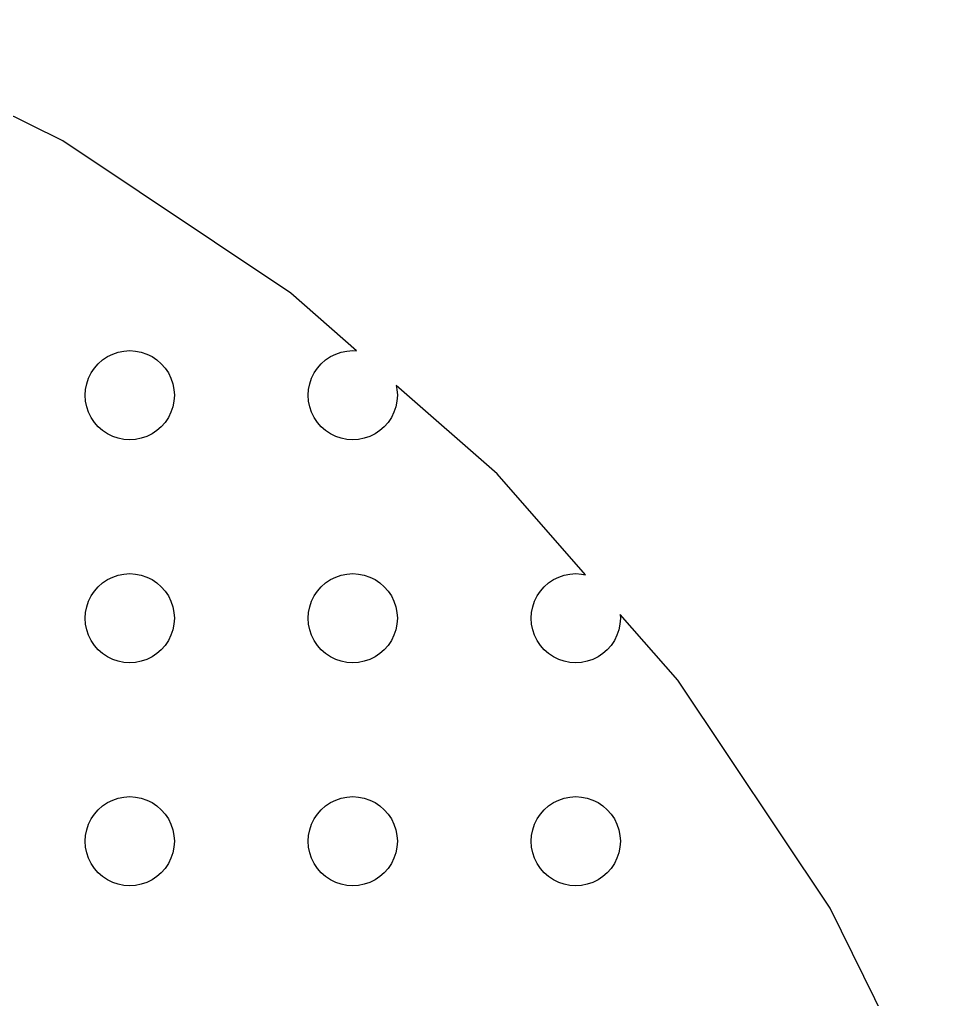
# Model space of a CAD drawing. Header units: metres. Extents: x -141 to 141, y -141 to 141.
# Drawn here: x 67.6 to 130.3, y 64.4 to 130.3 of the extents above; entities that cross this region are included whole.
import ezdxf

# ---------------------------------------------------------------- set-up
doc = ezdxf.new("R2010")
doc.units = ezdxf.units.M

msp = doc.modelspace()

# ---------------------------------------------------------------- linework, layer by layer
for p, q in [((70.5, 122.11), (53.9584, 130.267)), ((85.8354, 111.863), (70.5, 122.11)), ((90.2594, 107.983), (85.8354, 111.863)), ((73.1737, 107.38), (73.5, 107.598)), ((73.5, 107.598), (73.8519, 107.772)), ((73.8519, 107.772), (74.2235, 107.898)), ((74.2235, 107.898), (74.6084, 107.974)), ((74.6084, 107.974), (75, 108)), ((75, 108), (75.3916, 107.974)), ((75.3916, 107.974), (75.7765, 107.898)), ((75.7765, 107.898), (76.148, 107.772)), ((76.148, 107.772), (76.5, 107.598)), ((76.5, 107.598), (76.8263, 107.38)), ((88.1737, 107.38), (88.5, 107.598)), ((88.5, 107.598), (88.8519, 107.772)), ((88.8519, 107.772), (89.2235, 107.898)), ((89.2235, 107.898), (89.6084, 107.974)), ((89.6084, 107.974), (90, 108)), ((90, 108), (90.2594, 107.983)), ((72.4019, 106.5), (72.6199, 106.826)), ((72.6199, 106.826), (72.8787, 107.121)), ((72.8787, 107.121), (73.1737, 107.38)), ((76.8263, 107.38), (77.1213, 107.121)), ((77.1213, 107.121), (77.3801, 106.826)), ((77.3801, 106.826), (77.5981, 106.5)), ((87.4019, 106.5), (87.6199, 106.826)), ((87.6199, 106.826), (87.8787, 107.121)), ((87.8787, 107.121), (88.1737, 107.38)), ((72.1022, 105.776), (72.2284, 106.148)), ((72.2284, 106.148), (72.4019, 106.5)), ((77.5981, 106.5), (77.7716, 106.148)), ((77.7716, 106.148), (77.8978, 105.776)), ((87.1022, 105.776), (87.2284, 106.148)), ((87.2284, 106.148), (87.4019, 106.5)), ((72.0257, 105.392), (72.1022, 105.776)), ((77.8978, 105.776), (77.9743, 105.392)), ((87.0257, 105.392), (87.1022, 105.776)), ((99.7021, 99.7021), (92.9236, 105.647)), ((92.9236, 105.647), (92.9743, 105.392)), ((72, 105), (72.0257, 105.392)), ((72.0257, 104.608), (72, 105)), ((77.9743, 105.392), (78, 105)), ((78, 105), (77.9743, 104.608)), ((87, 105), (87.0257, 105.392)), ((87.0257, 104.608), (87, 105)), ((92.9743, 105.392), (93, 105)), ((93, 105), (92.9743, 104.608)), ((72.1022, 104.224), (72.0257, 104.608)), ((72.2284, 103.852), (72.1022, 104.224)), ((77.8978, 104.224), (77.7716, 103.852)), ((77.9743, 104.608), (77.8978, 104.224)), ((87.1022, 104.224), (87.0257, 104.608)), ((87.2284, 103.852), (87.1022, 104.224)), ((92.8978, 104.224), (92.7716, 103.852)), ((92.9743, 104.608), (92.8978, 104.224)), ((72.4019, 103.5), (72.2284, 103.852)), ((72.6199, 103.174), (72.4019, 103.5)), ((77.5981, 103.5), (77.3801, 103.174)), ((77.7716, 103.852), (77.5981, 103.5)), ((87.4019, 103.5), (87.2284, 103.852)), ((87.6199, 103.174), (87.4019, 103.5)), ((92.5981, 103.5), (92.3801, 103.174)), ((92.7716, 103.852), (92.5981, 103.5)), ((72.8787, 102.879), (72.6199, 103.174)), ((73.1737, 102.62), (72.8787, 102.879)), ((77.1213, 102.879), (76.8263, 102.62)), ((77.3801, 103.174), (77.1213, 102.879)), ((87.8787, 102.879), (87.6199, 103.174)), ((88.1737, 102.62), (87.8787, 102.879)), ((92.1213, 102.879), (91.8263, 102.62)), ((92.3801, 103.174), (92.1213, 102.879)), ((73.5, 102.402), (73.1737, 102.62)), ((73.8519, 102.228), (73.5, 102.402)), ((74.2235, 102.102), (73.8519, 102.228)), ((76.148, 102.228), (75.7765, 102.102)), ((76.5, 102.402), (76.148, 102.228)), ((76.8263, 102.62), (76.5, 102.402)), ((88.5, 102.402), (88.1737, 102.62)), ((88.8519, 102.228), (88.5, 102.402)), ((89.2235, 102.102), (88.8519, 102.228)), ((91.148, 102.228), (90.7765, 102.102)), ((91.5, 102.402), (91.148, 102.228)), ((91.8263, 102.62), (91.5, 102.402)), ((74.6084, 102.026), (74.2235, 102.102)), ((75, 102), (74.6084, 102.026)), ((75.3916, 102.026), (75, 102)), ((75.7765, 102.102), (75.3916, 102.026)), ((89.6084, 102.026), (89.2235, 102.102)), ((90, 102), (89.6084, 102.026)), ((90.3916, 102.026), (90, 102)), ((90.7765, 102.102), (90.3916, 102.026)), ((105.647, 92.9236), (99.7021, 99.7021)), ((74.2235, 92.8978), (74.6084, 92.9743)), ((74.6084, 92.9743), (75, 93)), ((75, 93), (75.3916, 92.9743)), ((75.3916, 92.9743), (75.7765, 92.8978)), ((89.2235, 92.8978), (89.6084, 92.9743)), ((89.6084, 92.9743), (90, 93)), ((90, 93), (90.3916, 92.9743)), ((90.3916, 92.9743), (90.7765, 92.8978)), ((104.224, 92.8978), (104.608, 92.9743)), ((104.608, 92.9743), (105, 93)), ((105, 93), (105.392, 92.9743)), ((105.392, 92.9743), (105.647, 92.9236)), ((72.8787, 92.1213), (73.1737, 92.3801)), ((73.1737, 92.3801), (73.5, 92.5981)), ((73.5, 92.5981), (73.8519, 92.7716)), ((73.8519, 92.7716), (74.2235, 92.8978)), ((75.7765, 92.8978), (76.148, 92.7716)), ((76.148, 92.7716), (76.5, 92.5981)), ((76.5, 92.5981), (76.8263, 92.3801)), ((76.8263, 92.3801), (77.1213, 92.1213)), ((87.8787, 92.1213), (88.1737, 92.3801)), ((88.1737, 92.3801), (88.5, 92.5981)), ((88.5, 92.5981), (88.8519, 92.7716)), ((88.8519, 92.7716), (89.2235, 92.8978)), ((90.7765, 92.8978), (91.148, 92.7716)), ((91.148, 92.7716), (91.5, 92.5981)), ((91.5, 92.5981), (91.8263, 92.3801)), ((91.8263, 92.3801), (92.1213, 92.1213)), ((102.879, 92.1213), (103.174, 92.3801)), ((103.174, 92.3801), (103.5, 92.5981)), ((103.5, 92.5981), (103.852, 92.7716)), ((103.852, 92.7716), (104.224, 92.8978)), ((72.4019, 91.5), (72.6199, 91.8263)), ((72.6199, 91.8263), (72.8787, 92.1213)), ((77.1213, 92.1213), (77.3801, 91.8263)), ((77.3801, 91.8263), (77.5981, 91.5)), ((87.4019, 91.5), (87.6199, 91.8263)), ((87.6199, 91.8263), (87.8787, 92.1213)), ((92.1213, 92.1213), (92.3801, 91.8263)), ((92.3801, 91.8263), (92.5981, 91.5)), ((102.402, 91.5), (102.62, 91.8263)), ((102.62, 91.8263), (102.879, 92.1213)), ((72.1022, 90.7765), (72.2284, 91.148)), ((72.2284, 91.148), (72.4019, 91.5)), ((77.5981, 91.5), (77.7716, 91.148)), ((77.7716, 91.148), (77.8978, 90.7765)), ((87.1022, 90.7765), (87.2284, 91.148)), ((87.2284, 91.148), (87.4019, 91.5)), ((92.5981, 91.5), (92.7716, 91.148)), ((92.7716, 91.148), (92.8978, 90.7765)), ((102.102, 90.7765), (102.228, 91.148)), ((102.228, 91.148), (102.402, 91.5)), ((72, 90), (72.0257, 90.3916)), ((72.0257, 90.3916), (72.1022, 90.7765)), ((77.8978, 90.7765), (77.9743, 90.3916)), ((77.9743, 90.3916), (78, 90)), ((87, 90), (87.0257, 90.3916)), ((87.0257, 90.3916), (87.1022, 90.7765)), ((92.8978, 90.7765), (92.9743, 90.3916)), ((92.9743, 90.3916), (93, 90)), ((102, 90), (102.026, 90.3916)), ((102.026, 90.3916), (102.102, 90.7765)), ((72.0257, 89.6084), (72, 90)), ((78, 90), (77.9743, 89.6084)), ((87.0257, 89.6084), (87, 90)), ((93, 90), (92.9743, 89.6084)), ((102.026, 89.6084), (102, 90)), ((108, 90), (107.974, 89.6084)), ((111.863, 85.8354), (107.983, 90.2594)), ((107.983, 90.2594), (108, 90)), ((72.1022, 89.2235), (72.0257, 89.6084)), ((72.2284, 88.8519), (72.1022, 89.2235)), ((77.8978, 89.2235), (77.7716, 88.8519)), ((77.9743, 89.6084), (77.8978, 89.2235)), ((87.1022, 89.2235), (87.0257, 89.6084)), ((87.2284, 88.8519), (87.1022, 89.2235)), ((92.8978, 89.2235), (92.7716, 88.8519)), ((92.9743, 89.6084), (92.8978, 89.2235)), ((102.102, 89.2235), (102.026, 89.6084)), ((102.228, 88.8519), (102.102, 89.2235)), ((107.898, 89.2235), (107.772, 88.8519)), ((107.974, 89.6084), (107.898, 89.2235)), ((72.4019, 88.5), (72.2284, 88.8519)), ((72.6199, 88.1737), (72.4019, 88.5)), ((77.5981, 88.5), (77.3801, 88.1737)), ((77.7716, 88.8519), (77.5981, 88.5)), ((87.4019, 88.5), (87.2284, 88.8519)), ((87.6199, 88.1737), (87.4019, 88.5)), ((92.5981, 88.5), (92.3801, 88.1737)), ((92.7716, 88.8519), (92.5981, 88.5)), ((102.402, 88.5), (102.228, 88.8519)), ((102.62, 88.1737), (102.402, 88.5)), ((107.598, 88.5), (107.38, 88.1737)), ((107.772, 88.8519), (107.598, 88.5)), ((72.8787, 87.8787), (72.6199, 88.1737)), ((73.1737, 87.6199), (72.8787, 87.8787)), ((77.1213, 87.8787), (76.8263, 87.6199)), ((77.3801, 88.1737), (77.1213, 87.8787)), ((87.8787, 87.8787), (87.6199, 88.1737)), ((88.1737, 87.6199), (87.8787, 87.8787)), ((92.1213, 87.8787), (91.8263, 87.6199)), ((92.3801, 88.1737), (92.1213, 87.8787)), ((102.879, 87.8787), (102.62, 88.1737)), ((103.174, 87.6199), (102.879, 87.8787)), ((107.121, 87.8787), (106.826, 87.6199)), ((107.38, 88.1737), (107.121, 87.8787)), ((73.5, 87.4019), (73.1737, 87.6199)), ((73.8519, 87.2284), (73.5, 87.4019)), ((74.2235, 87.1022), (73.8519, 87.2284)), ((74.6084, 87.0257), (74.2235, 87.1022)), ((75, 87), (74.6084, 87.0257)), ((75.3916, 87.0257), (75, 87)), ((75.7765, 87.1022), (75.3916, 87.0257)), ((76.148, 87.2284), (75.7765, 87.1022)), ((76.5, 87.4019), (76.148, 87.2284)), ((76.8263, 87.6199), (76.5, 87.4019)), ((88.5, 87.4019), (88.1737, 87.6199)), ((88.8519, 87.2284), (88.5, 87.4019)), ((89.2235, 87.1022), (88.8519, 87.2284)), ((89.6084, 87.0257), (89.2235, 87.1022)), ((90, 87), (89.6084, 87.0257)), ((90.3916, 87.0257), (90, 87)), ((90.7765, 87.1022), (90.3916, 87.0257)), ((91.148, 87.2284), (90.7765, 87.1022)), ((91.5, 87.4019), (91.148, 87.2284)), ((91.8263, 87.6199), (91.5, 87.4019)), ((103.5, 87.4019), (103.174, 87.6199)), ((103.852, 87.2284), (103.5, 87.4019)), ((104.224, 87.1022), (103.852, 87.2284)), ((104.608, 87.0257), (104.224, 87.1022)), ((105, 87), (104.608, 87.0257)), ((105.392, 87.0257), (105, 87)), ((105.776, 87.1022), (105.392, 87.0257)), ((106.148, 87.2284), (105.776, 87.1022)), ((106.5, 87.4019), (106.148, 87.2284)), ((106.826, 87.6199), (106.5, 87.4019)), ((122.11, 70.5), (111.863, 85.8354)), ((73.5, 77.5981), (73.8519, 77.7716)), ((73.8519, 77.7716), (74.2235, 77.8978)), ((74.2235, 77.8978), (74.6084, 77.9743)), ((74.6084, 77.9743), (75, 78)), ((75, 78), (75.3916, 77.9743)), ((75.3916, 77.9743), (75.7765, 77.8978)), ((75.7765, 77.8978), (76.148, 77.7716)), ((76.148, 77.7716), (76.5, 77.5981)), ((88.5, 77.5981), (88.8519, 77.7716)), ((88.8519, 77.7716), (89.2235, 77.8978)), ((89.2235, 77.8978), (89.6084, 77.9743)), ((89.6084, 77.9743), (90, 78)), ((90, 78), (90.3916, 77.9743)), ((90.3916, 77.9743), (90.7765, 77.8978)), ((90.7765, 77.8978), (91.148, 77.7716)), ((91.148, 77.7716), (91.5, 77.5981)), ((103.5, 77.5981), (103.852, 77.7716)), ((103.852, 77.7716), (104.224, 77.8978)), ((104.224, 77.8978), (104.608, 77.9743)), ((104.608, 77.9743), (105, 78)), ((105, 78), (105.392, 77.9743)), ((105.392, 77.9743), (105.776, 77.8978)), ((105.776, 77.8978), (106.148, 77.7716)), ((106.148, 77.7716), (106.5, 77.5981)), ((72.6199, 76.8263), (72.8787, 77.1213)), ((72.8787, 77.1213), (73.1737, 77.3801)), ((73.1737, 77.3801), (73.5, 77.5981)), ((76.5, 77.5981), (76.8263, 77.3801)), ((76.8263, 77.3801), (77.1213, 77.1213)), ((77.1213, 77.1213), (77.3801, 76.8263)), ((87.6199, 76.8263), (87.8787, 77.1213)), ((87.8787, 77.1213), (88.1737, 77.3801)), ((88.1737, 77.3801), (88.5, 77.5981)), ((91.5, 77.5981), (91.8263, 77.3801)), ((91.8263, 77.3801), (92.1213, 77.1213)), ((92.1213, 77.1213), (92.3801, 76.8263)), ((102.62, 76.8263), (102.879, 77.1213)), ((102.879, 77.1213), (103.174, 77.3801)), ((103.174, 77.3801), (103.5, 77.5981)), ((106.5, 77.5981), (106.826, 77.3801)), ((106.826, 77.3801), (107.121, 77.1213)), ((107.121, 77.1213), (107.38, 76.8263)), ((72.2284, 76.148), (72.4019, 76.5)), ((72.4019, 76.5), (72.6199, 76.8263)), ((77.3801, 76.8263), (77.5981, 76.5)), ((77.5981, 76.5), (77.7716, 76.148)), ((87.2284, 76.148), (87.4019, 76.5)), ((87.4019, 76.5), (87.6199, 76.8263)), ((92.3801, 76.8263), (92.5981, 76.5)), ((92.5981, 76.5), (92.7716, 76.148)), ((102.228, 76.148), (102.402, 76.5)), ((102.402, 76.5), (102.62, 76.8263)), ((107.38, 76.8263), (107.598, 76.5)), ((107.598, 76.5), (107.772, 76.148)), ((72.1022, 75.7765), (72.2284, 76.148)), ((77.7716, 76.148), (77.8978, 75.7765)), ((87.1022, 75.7765), (87.2284, 76.148)), ((92.7716, 76.148), (92.8978, 75.7765)), ((102.102, 75.7765), (102.228, 76.148)), ((107.772, 76.148), (107.898, 75.7765)), ((72, 75), (72.0257, 75.3916)), ((72.0257, 75.3916), (72.1022, 75.7765)), ((77.8978, 75.7765), (77.9743, 75.3916)), ((77.9743, 75.3916), (78, 75)), ((87, 75), (87.0257, 75.3916)), ((87.0257, 75.3916), (87.1022, 75.7765)), ((92.8978, 75.7765), (92.9743, 75.3916)), ((92.9743, 75.3916), (93, 75)), ((102, 75), (102.026, 75.3916)), ((102.026, 75.3916), (102.102, 75.7765)), ((107.898, 75.7765), (107.974, 75.3916)), ((107.974, 75.3916), (108, 75)), ((72.0257, 74.6084), (72, 75)), ((72.1022, 74.2235), (72.0257, 74.6084)), ((77.9743, 74.6084), (77.8978, 74.2235)), ((78, 75), (77.9743, 74.6084)), ((87.0257, 74.6084), (87, 75)), ((87.1022, 74.2235), (87.0257, 74.6084)), ((92.9743, 74.6084), (92.8978, 74.2235)), ((93, 75), (92.9743, 74.6084)), ((102.026, 74.6084), (102, 75)), ((102.102, 74.2235), (102.026, 74.6084)), ((107.974, 74.6084), (107.898, 74.2235)), ((108, 75), (107.974, 74.6084)), ((72.2284, 73.8519), (72.1022, 74.2235)), ((72.4019, 73.5), (72.2284, 73.8519)), ((77.7716, 73.8519), (77.5981, 73.5)), ((77.8978, 74.2235), (77.7716, 73.8519)), ((87.2284, 73.8519), (87.1022, 74.2235)), ((87.4019, 73.5), (87.2284, 73.8519)), ((92.7716, 73.8519), (92.5981, 73.5)), ((92.8978, 74.2235), (92.7716, 73.8519)), ((102.228, 73.8519), (102.102, 74.2235)), ((102.402, 73.5), (102.228, 73.8519)), ((107.772, 73.8519), (107.598, 73.5)), ((107.898, 74.2235), (107.772, 73.8519)), ((72.6199, 73.1737), (72.4019, 73.5)), ((72.8787, 72.8787), (72.6199, 73.1737)), ((77.3801, 73.1737), (77.1213, 72.8787)), ((77.5981, 73.5), (77.3801, 73.1737)), ((87.6199, 73.1737), (87.4019, 73.5)), ((87.8787, 72.8787), (87.6199, 73.1737)), ((92.3801, 73.1737), (92.1213, 72.8787)), ((92.5981, 73.5), (92.3801, 73.1737)), ((102.62, 73.1737), (102.402, 73.5)), ((102.879, 72.8787), (102.62, 73.1737)), ((107.38, 73.1737), (107.121, 72.8787)), ((107.598, 73.5), (107.38, 73.1737)), ((73.1737, 72.6199), (72.8787, 72.8787)), ((73.5, 72.4019), (73.1737, 72.6199)), ((76.8263, 72.6199), (76.5, 72.4019)), ((77.1213, 72.8787), (76.8263, 72.6199)), ((88.1737, 72.6199), (87.8787, 72.8787)), ((88.5, 72.4019), (88.1737, 72.6199)), ((91.8263, 72.6199), (91.5, 72.4019)), ((92.1213, 72.8787), (91.8263, 72.6199)), ((103.174, 72.6199), (102.879, 72.8787)), ((103.5, 72.4019), (103.174, 72.6199)), ((106.826, 72.6199), (106.5, 72.4019)), ((107.121, 72.8787), (106.826, 72.6199)), ((73.8519, 72.2284), (73.5, 72.4019)), ((74.2235, 72.1022), (73.8519, 72.2284)), ((74.6084, 72.0257), (74.2235, 72.1022)), ((75, 72), (74.6084, 72.0257)), ((75.3916, 72.0257), (75, 72)), ((75.7765, 72.1022), (75.3916, 72.0257)), ((76.148, 72.2284), (75.7765, 72.1022)), ((76.5, 72.4019), (76.148, 72.2284)), ((88.8519, 72.2284), (88.5, 72.4019)), ((89.2235, 72.1022), (88.8519, 72.2284)), ((89.6084, 72.0257), (89.2235, 72.1022)), ((90, 72), (89.6084, 72.0257)), ((90.3916, 72.0257), (90, 72)), ((90.7765, 72.1022), (90.3916, 72.0257)), ((91.148, 72.2284), (90.7765, 72.1022)), ((91.5, 72.4019), (91.148, 72.2284)), ((103.852, 72.2284), (103.5, 72.4019)), ((104.224, 72.1022), (103.852, 72.2284)), ((104.608, 72.0257), (104.224, 72.1022)), ((105, 72), (104.608, 72.0257)), ((105.392, 72.0257), (105, 72)), ((105.776, 72.1022), (105.392, 72.0257)), ((106.148, 72.2284), (105.776, 72.1022)), ((106.5, 72.4019), (106.148, 72.2284)), ((130.267, 53.9584), (122.11, 70.5))]:
    msp.add_line(p, q)

doc.saveas('drawing.dxf')
